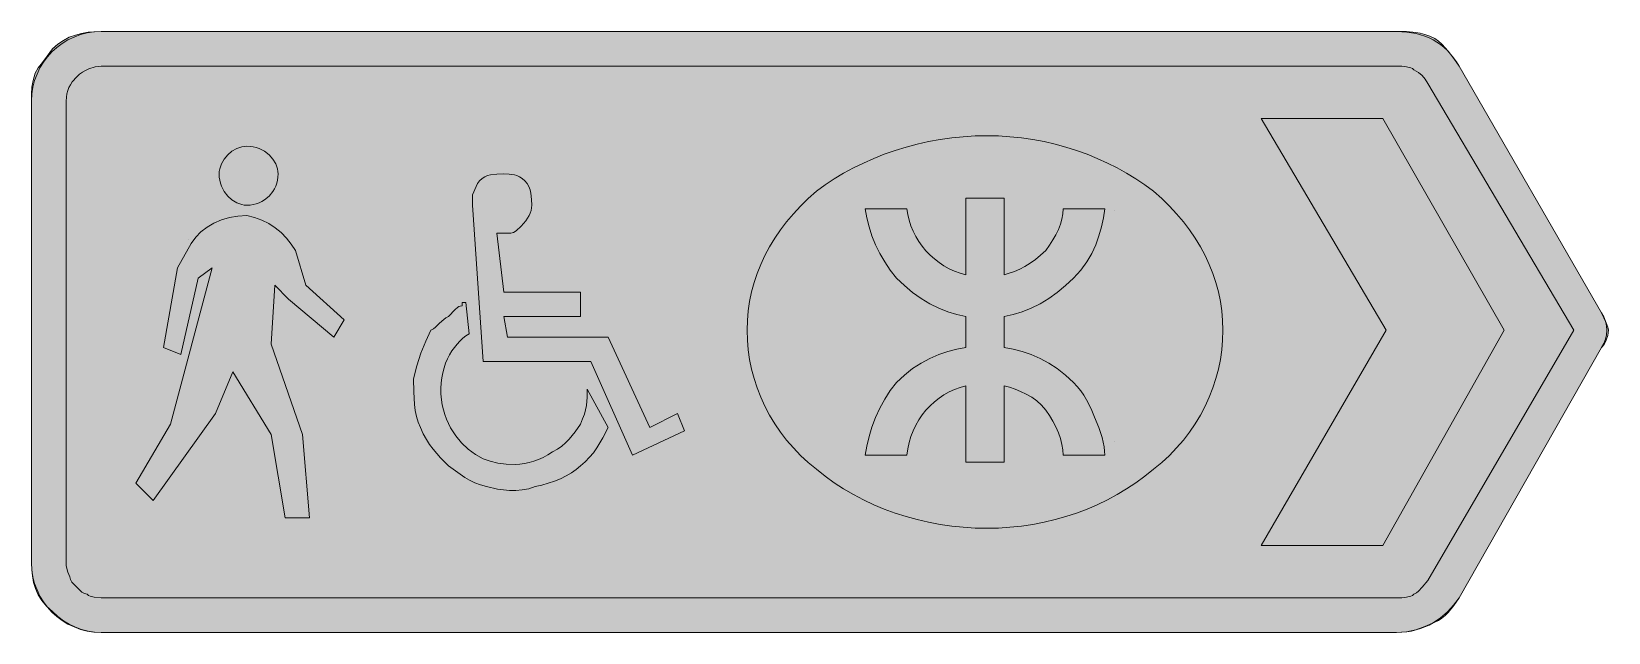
# Model space of a CAD drawing. Header units: metres. Extents: x 11 to 556, y 43 to 251.
import ezdxf

# ---------------------------------------------------------------- set-up
doc = ezdxf.new("R2010")
doc.units = ezdxf.units.M
for name, color, linetype, true_color in [('FILL_BLUE_0000FF', 7, 'Continuous', 0x0000ff), ('FILL_RED_FF0000', 7, 'Continuous', 0xff0000), ('FILL_WHITE_FFFFFF', 7, 'Continuous', 0xffffff), ('STROKE_BLUE_0000FF', 7, 'Continuous', 0x0000ff), ('STROKE_WHITE_FFFFFF', 7, 'Continuous', 0xffffff)]:
    doc.layers.add(name, color=color, linetype=linetype, true_color=true_color)

msp = doc.modelspace()

# ---------------------------------------------------------------- hatches: boundary and pattern name
at = {"layer": 'FILL_BLUE_0000FF', "true_color": 0x0000ff}
h = msp.add_hatch(color=7, dxfattribs=at)
h.dxf.hatch_style = 1
h.paths.add_polyline_path([(482.55, 238.56), (484.33, 238.54), (486, 238.41), (487.44, 238.05), (488.05, 237.76), (488.55, 237.36), (490.14, 236.44), (491.4, 235.41), (492.43, 234.15), (493.35, 232.56), (543.75, 147.36), (493.35, 60.96), (491.4, 58.56), (490.14, 57.25), (489.4, 56.66), (488.55, 56.16), (488.05, 55.76), (487.44, 55.47), (486, 55.11), (484.33, 54.98), (482.55, 54.96), (34.95, 54.96), (32.55, 55.11), (31.24, 55.47), (30.65, 55.76), (30.15, 56.16), (29.25, 56.37), (28.35, 56.91), (26.55, 58.56), (24.9, 60.36), (24.36, 61.26), (24.15, 62.16), (23.46, 63.75), (23.1, 65.01), (22.97, 66.04), (22.95, 66.96), (22.95, 226.56), (23.01, 227.86), (23.17, 229.05), (23.46, 230.17), (23.85, 231.21), (24.36, 232.2), (24.97, 233.14), (26.55, 234.96), (27.5, 235.8), (28.54, 236.53), (29.63, 237.15), (30.75, 237.66), (32.96, 238.33), (34, 238.5), (34.95, 238.56), (482.55, 238.56)])
at = {"layer": 'FILL_RED_FF0000', "true_color": 0xff0000}
h = msp.add_hatch(color=7, dxfattribs=at)
h.dxf.hatch_style = 1
h.paths.add_polyline_path([(336.9, 79.04), (332.86, 79.3), (328.84, 79.71), (324.84, 80.29), (320.88, 81.03), (316.97, 81.93), (313.1, 82.99), (309.3, 84.21), (305.57, 85.58), (301.91, 87.1), (298.35, 88.78), (294.88, 90.6), (291.52, 92.58), (288.27, 94.69), (285.14, 96.96), (282.15, 99.36), (279.31, 101.68), (276.64, 104.13), (274.14, 106.7), (271.82, 109.39), (269.67, 112.18), (267.7, 115.07), (265.91, 118.05), (264.3, 121.11), (262.87, 124.24), (261.63, 127.43), (260.57, 130.67), (259.71, 133.95), (259.03, 137.27), (258.54, 140.62), (258.25, 143.99), (258.15, 147.36), (258.25, 150.72), (258.54, 154.05), (259.03, 157.34), (259.71, 160.6), (260.57, 163.81), (261.63, 166.98), (262.87, 170.09), (264.3, 173.16), (265.91, 176.17), (267.7, 179.12), (269.67, 182), (271.82, 184.82), (274.14, 187.57), (276.64, 190.25), (279.31, 192.84), (282.15, 195.36), (285.14, 197.55), (288.27, 199.63), (291.52, 201.59), (294.88, 203.42), (298.35, 205.13), (301.91, 206.71), (305.57, 208.15), (309.3, 209.46), (313.1, 210.63), (316.97, 211.65), (320.88, 212.52), (324.84, 213.25), (328.84, 213.82), (332.86, 214.23), (336.9, 214.48), (340.95, 214.56), (344.99, 214.48), (348.99, 214.23), (352.95, 213.82), (356.87, 213.25), (360.74, 212.52), (364.55, 211.65), (368.31, 210.63), (372, 209.46), (375.62, 208.15), (379.16, 206.71), (382.63, 205.13), (386.01, 203.42), (389.29, 201.59), (392.48, 199.63), (395.57, 197.55), (398.55, 195.36), (401.39, 192.84), (404.06, 190.25), (406.56, 187.57), (408.88, 184.82), (411.03, 182), (413, 179.12), (414.79, 176.17), (416.4, 173.16), (417.83, 170.09), (419.07, 166.98), (420.13, 163.81), (420.99, 160.6), (421.67, 157.34), (422.16, 154.05), (422.45, 150.72), (422.55, 147.36), (422.45, 143.99), (422.16, 140.62), (421.67, 137.27), (420.99, 133.95), (420.13, 130.67), (419.07, 127.43), (417.83, 124.24), (416.4, 121.11), (414.79, 118.05), (413, 115.07), (411.03, 112.18), (408.88, 109.39), (406.56, 106.7), (404.06, 104.13), (401.39, 101.68), (398.55, 99.36), (395.57, 96.96), (392.48, 94.69), (389.29, 92.58), (386.01, 90.6), (382.63, 88.78), (379.16, 87.1), (375.62, 85.58), (372, 84.21), (368.31, 82.99), (364.55, 81.93), (360.74, 81.03), (356.87, 80.29), (352.95, 79.71), (348.99, 79.3), (344.99, 79.04), (340.95, 78.96), (336.9, 79.04)])
at = {"layer": 'FILL_WHITE_FFFFFF', "true_color": 0xffffff}
h = msp.add_hatch(color=7, dxfattribs=at)
h.dxf.hatch_style = 1
h.paths.add_polyline_path([(482.55, 250.56), (485.96, 250.52), (489.15, 250.26), (490.73, 249.97), (492.34, 249.55), (494, 248.95), (495.75, 248.16), (497.05, 247.21), (498.24, 246.15), (500.4, 243.81), (502.33, 241.24), (504.15, 238.56), (553.35, 153.36), (555, 149.91), (555.54, 148.47), (555.75, 147.36), (555.54, 145.58), (555, 143.91), (554.23, 142.47), (553.35, 141.36), (504.15, 54.96), (502.33, 52.3), (500.4, 49.86), (499.36, 48.8), (498.24, 47.87), (497.05, 47.12), (495.75, 46.56), (492.34, 44.98), (489.15, 43.86), (487.57, 43.47), (485.96, 43.18), (484.3, 43.02), (482.55, 42.96), (34.95, 42.96), (32.7, 43.07), (30.47, 43.41), (28.26, 43.97), (26.1, 44.76), (23.99, 45.77), (21.96, 47.01), (20, 48.47), (18.15, 50.16), (16.12, 52.01), (14.49, 53.97), (13.24, 56), (12.3, 58.11), (11.65, 60.27), (11.23, 62.48), (11.01, 64.71), (10.95, 66.96), (10.95, 226.56), (10.97, 229.07), (11.1, 231.36), (11.46, 233.65), (12.15, 236.16), (13.26, 237.98), (14.7, 239.91), (16.37, 242.07), (18.15, 244.56), (20, 246.2), (21.96, 247.52), (23.99, 248.57), (26.1, 249.36), (28.26, 249.93), (30.47, 250.3), (32.7, 250.5), (34.95, 250.56), (482.55, 250.56)])
h = msp.add_hatch(color=7, dxfattribs=at)
h.dxf.hatch_style = 1
h.paths.add_polyline_path([(477.75, 220.56), (519.75, 147.36), (477.75, 72.96), (435.75, 72.96), (478.95, 147.36), (435.75, 220.56), (477.75, 220.56)])
h = msp.add_hatch(color=7, dxfattribs=at)
h.dxf.hatch_style = 1
h.paths.add_polyline_path([(96.09, 200.25), (95.93, 199.17), (95.67, 198.14), (95.31, 197.14), (94.85, 196.2), (94.31, 195.31), (93, 193.71), (91.4, 192.4), (90.51, 191.86), (89.57, 191.4), (88.57, 191.04), (87.54, 190.78), (86.46, 190.62), (85.35, 190.56), (84.45, 190.62), (83.56, 190.78), (81.82, 191.4), (80.2, 192.4), (78.75, 193.71), (77.52, 195.31), (76.57, 197.14), (76.22, 198.14), (75.97, 199.17), (75.81, 200.25), (75.75, 201.36), (75.81, 202.26), (75.97, 203.15), (76.57, 204.88), (77.52, 206.51), (78.75, 207.96), (80.2, 209.19), (81.82, 210.13), (83.56, 210.74), (84.45, 210.9), (85.35, 210.96), (86.46, 210.9), (87.54, 210.74), (88.57, 210.49), (89.57, 210.13), (91.4, 209.19), (93, 207.96), (94.31, 206.51), (95.31, 204.88), (95.93, 203.15), (96.09, 202.26), (96.15, 201.36), (96.09, 200.25)])
h = msp.add_hatch(color=7, dxfattribs=at)
h.dxf.hatch_style = 1
h.paths.add_polyline_path([(166.95, 136.56), (163.35, 190.56), (163.35, 194.16), (164.55, 197.01), (165.04, 198.04), (165.75, 198.96), (166.65, 199.75), (167.57, 200.35), (168.51, 200.77), (169.5, 201.06), (171.66, 201.32), (174.15, 201.36), (175.95, 201.32), (177.75, 201.06), (178.65, 200.77), (179.55, 200.35), (180.45, 199.75), (181.35, 198.96), (182.14, 198.01), (182.74, 196.97), (183.16, 195.88), (183.45, 194.76), (183.71, 192.55), (183.75, 190.56), (183.69, 189.66), (183.52, 188.76), (183.24, 187.86), (182.85, 186.96), (181.72, 185.16), (180.15, 183.36), (178.35, 181.71), (177.45, 181.17), (176.55, 180.96), (171.75, 180.96), (174.15, 160.56), (200.55, 160.56), (200.55, 152.16), (174.15, 152.16), (175.35, 144.96), (210.15, 144.96), (224.55, 113.76), (234.15, 118.56), (236.55, 112.56), (218.55, 104.16), (204.15, 136.56), (166.95, 136.56)])
h = msp.add_hatch(color=7, dxfattribs=at)
h.dxf.hatch_style = 1
h.paths.add_polyline_path([(299.51, 107.36), (300.3, 110.63), (301.31, 113.93), (302.55, 117.21), (304.01, 120.44), (305.7, 123.57), (307.61, 126.55), (309.75, 129.36), (312.5, 131.89), (315.36, 134.1), (318.29, 136), (321.3, 137.61), (324.36, 138.93), (327.47, 139.99), (330.6, 140.8), (333.75, 141.36), (333.75, 152.16), (330.6, 152.78), (327.47, 153.72), (324.36, 154.97), (321.3, 156.51), (318.29, 158.34), (315.36, 160.43), (312.5, 162.77), (309.75, 165.36), (307.61, 168.11), (305.7, 170.97), (304.01, 173.9), (302.55, 176.91), (301.31, 179.97), (300.3, 183.08), (299.51, 186.21), (298.95, 189.36), (313.35, 189.36), (313.66, 187.35), (314.13, 185.38), (314.75, 183.45), (315.52, 181.58), (316.44, 179.77), (317.48, 178.03), (318.66, 176.38), (319.95, 174.81), (321.36, 173.34), (322.87, 171.98), (324.47, 170.74), (326.17, 169.62), (327.96, 168.63), (329.82, 167.79), (331.75, 167.09), (333.75, 166.56), (333.75, 192.96), (346.95, 192.96), (346.95, 166.56), (348.75, 167.07), (350.55, 167.7), (352.35, 168.48), (354.15, 169.41), (355.95, 170.51), (357.75, 171.79), (359.55, 173.27), (361.35, 174.96), (362.64, 176.76), (363.81, 178.56), (364.83, 180.36), (365.7, 182.16), (366.4, 183.96), (366.92, 185.76), (367.24, 187.56), (367.35, 189.36), (381.75, 189.36), (381.24, 186.21), (380.57, 183.08), (379.7, 179.97), (378.6, 176.91), (377.21, 173.9), (375.51, 170.97), (373.43, 168.11), (370.95, 165.36), (368.2, 162.77), (365.34, 160.43), (362.41, 158.34), (359.4, 156.51), (356.34, 154.97), (353.23, 153.72), (350.1, 152.78), (346.95, 152.16), (346.95, 141.36), (350.1, 140.8), (353.23, 139.99), (356.34, 138.93), (359.4, 137.61), (362.41, 136), (365.34, 134.1), (368.2, 131.89), (370.95, 129.36), (372.24, 127.96), (373.42, 126.47), (374.49, 124.93), (375.45, 123.36), (377.02, 120.25), (378.15, 117.36), (379.72, 113.78), (380.85, 110.31), (381.53, 107.07), (381.69, 105.56), (381.75, 104.16), (367.35, 104.16), (367.24, 106.01), (366.92, 107.95), (366.4, 109.94), (365.7, 111.96), (364.83, 113.98), (363.81, 115.97), (362.64, 117.91), (361.35, 119.76), (359.89, 121.45), (358.26, 122.93), (356.48, 124.21), (354.6, 125.31), (352.67, 126.24), (350.72, 127.02), (348.8, 127.65), (346.95, 128.16), (346.95, 101.76), (333.75, 101.76), (333.75, 128.16), (331.75, 127.63), (329.82, 126.93), (327.96, 126.08), (326.17, 125.08), (324.47, 123.95), (322.87, 122.68), (321.36, 121.28), (319.95, 119.76), (318.66, 118.13), (317.48, 116.39), (316.44, 114.56), (315.52, 112.63), (314.75, 110.63), (314.13, 108.54), (313.66, 106.38), (313.35, 104.16), (298.95, 104.16), (299.51, 107.36)])
h = msp.add_hatch(color=7, dxfattribs=at)
h.dxf.hatch_style = 1
h.paths.add_polyline_path([(67.66, 179.5), (69.49, 181.39), (71.59, 183.03), (73.95, 184.41), (76.53, 185.5), (79.31, 186.3), (82.26, 186.79), (85.35, 186.96), (87.99, 186.35), (90.51, 185.42), (92.88, 184.22), (95.1, 182.76), (97.15, 181.08), (99.02, 179.2), (100.69, 177.15), (102.15, 174.96), (105.75, 162.96), (118.95, 150.96), (115.35, 144.96), (99.75, 158.16), (94.95, 162.96), (93.75, 142.56), (104.55, 111.36), (106.95, 82.56), (98.55, 82.56), (93.75, 111.36), (80.55, 132.96), (74.55, 118.56), (52.95, 88.56), (46.95, 94.56), (58.95, 114.96), (73.35, 168.96), (68.55, 165.36), (62.55, 138.96), (56.55, 141.36), (61.35, 168.96), (66.15, 177.36), (67.66, 179.5)])
h = msp.add_hatch(color=7, dxfattribs=at)
h.dxf.hatch_style = 1
h.paths.add_polyline_path([(161.04, 145.43), (159.97, 144.59), (158.93, 143.64), (157.95, 142.6), (157.02, 141.45), (156.16, 140.21), (155.37, 138.88), (154.65, 137.46), (154.02, 135.96), (153.48, 134.37), (153.04, 132.71), (152.7, 130.97), (152.48, 129.17), (152.37, 127.29), (152.39, 125.36), (152.55, 123.36), (152.83, 121.59), (153.22, 119.87), (153.71, 118.22), (154.29, 116.63), (154.97, 115.1), (155.74, 113.64), (156.58, 112.24), (157.5, 110.91), (159.55, 108.47), (161.83, 106.32), (164.31, 104.48), (166.95, 102.96), (169.36, 102.13), (172.05, 101.48), (174.97, 101.08), (178.05, 101.01), (179.64, 101.12), (181.25, 101.33), (182.87, 101.66), (184.5, 102.12), (186.13, 102.7), (187.75, 103.44), (189.36, 104.32), (190.95, 105.36), (192.64, 106.31), (194.14, 107.37), (195.46, 108.5), (196.65, 109.71), (198.71, 112.28), (200.55, 114.96), (201.34, 116.71), (201.94, 118.35), (202.36, 119.92), (202.65, 121.41), (202.91, 124.24), (202.95, 126.96), (210.15, 113.76), (208.31, 110.18), (206.25, 106.71), (205.06, 105.05), (203.74, 103.47), (202.24, 101.96), (200.55, 100.56), (199.09, 99.27), (197.44, 98.08), (195.61, 97.02), (193.65, 96.06), (191.57, 95.22), (189.41, 94.48), (187.2, 93.87), (184.95, 93.36), (182.7, 92.62), (180.47, 92.18), (178.26, 91.99), (176.1, 92.01), (173.99, 92.2), (171.96, 92.52), (168.15, 93.36), (166.01, 93.92), (164.06, 94.65), (162.29, 95.53), (160.65, 96.51), (154.95, 100.56), (152.27, 103.3), (149.7, 106.26), (148.49, 107.9), (147.36, 109.67), (146.3, 111.62), (145.35, 113.76), (144.56, 115.61), (143.96, 117.57), (143.54, 119.6), (143.25, 121.71), (142.99, 126.08), (142.95, 130.56), (144.06, 135.04), (145.5, 139.41), (147.17, 143.55), (148.95, 147.36), (149.8, 147.86), (150.56, 148.45), (151.95, 149.76), (153.34, 151.07), (154.1, 151.66), (154.95, 152.16), (157.35, 154.56), (158.06, 155.25), (158.55, 155.61), (159.04, 155.74), (159.75, 155.76), (159.75, 156.96), (160.95, 156.96), (162.15, 146.16), (161.04, 145.43)])

# ---------------------------------------------------------------- linework, layer by layer
at = {"layer": 'FILL_BLUE_0000FF', "lineweight": 0, "true_color": 0x0000ff}
msp.add_lwpolyline([(482.55, 238.56), (484.33, 238.54), (486, 238.41), (487.44, 238.05), (488.05, 237.76), (488.55, 237.36), (490.14, 236.44), (491.4, 235.41), (492.43, 234.15), (493.35, 232.56), (543.75, 147.36), (493.35, 60.96), (491.4, 58.56), (490.14, 57.25), (489.4, 56.66), (488.55, 56.16), (488.05, 55.76), (487.44, 55.47), (486, 55.11), (484.33, 54.98), (482.55, 54.96), (34.95, 54.96), (32.55, 55.11), (31.24, 55.47), (30.65, 55.76), (30.15, 56.16), (29.25, 56.37), (28.35, 56.91), (26.55, 58.56), (24.9, 60.36), (24.36, 61.26), (24.15, 62.16), (23.46, 63.75), (23.1, 65.01), (22.97, 66.04), (22.95, 66.96), (22.95, 226.56), (23.01, 227.86), (23.17, 229.05), (23.46, 230.17), (23.85, 231.21), (24.36, 232.2), (24.97, 233.14), (26.55, 234.96), (27.5, 235.8), (28.54, 236.53), (29.63, 237.15), (30.75, 237.66), (32.96, 238.33), (34, 238.5), (34.95, 238.56)], close=True, dxfattribs=at)
at = {"layer": 'FILL_RED_FF0000', "lineweight": 0, "true_color": 0xff0000}
msp.add_lwpolyline([(336.9, 79.04), (332.86, 79.3), (328.84, 79.71), (324.84, 80.29), (320.88, 81.03), (316.97, 81.93), (313.1, 82.99), (309.3, 84.21), (305.57, 85.58), (301.91, 87.1), (298.35, 88.78), (294.88, 90.6), (291.52, 92.58), (288.27, 94.69), (285.14, 96.96), (282.15, 99.36), (279.31, 101.68), (276.64, 104.13), (274.14, 106.7), (271.82, 109.39), (269.67, 112.18), (267.7, 115.07), (265.91, 118.05), (264.3, 121.11), (262.87, 124.24), (261.63, 127.43), (260.57, 130.67), (259.71, 133.95), (259.03, 137.27), (258.54, 140.62), (258.25, 143.99), (258.15, 147.36), (258.25, 150.72), (258.54, 154.05), (259.03, 157.34), (259.71, 160.6), (260.57, 163.81), (261.63, 166.98), (262.87, 170.09), (264.3, 173.16), (265.91, 176.17), (267.7, 179.12), (269.67, 182), (271.82, 184.82), (274.14, 187.57), (276.64, 190.25), (279.31, 192.84), (282.15, 195.36), (285.14, 197.55), (288.27, 199.63), (291.52, 201.59), (294.88, 203.42), (298.35, 205.13), (301.91, 206.71), (305.57, 208.15), (309.3, 209.46), (313.1, 210.63), (316.97, 211.65), (320.88, 212.52), (324.84, 213.25), (328.84, 213.82), (332.86, 214.23), (336.9, 214.48), (340.95, 214.56), (344.99, 214.48), (348.99, 214.23), (352.95, 213.82), (356.87, 213.25), (360.74, 212.52), (364.55, 211.65), (368.31, 210.63), (372, 209.46), (375.62, 208.15), (379.16, 206.71), (382.63, 205.13), (386.01, 203.42), (389.29, 201.59), (392.48, 199.63), (395.57, 197.55), (398.55, 195.36), (401.39, 192.84), (404.06, 190.25), (406.56, 187.57), (408.88, 184.82), (411.03, 182), (413, 179.12), (414.79, 176.17), (416.4, 173.16), (417.83, 170.09), (419.07, 166.98), (420.13, 163.81), (420.99, 160.6), (421.67, 157.34), (422.16, 154.05), (422.45, 150.72), (422.55, 147.36), (422.45, 143.99), (422.16, 140.62), (421.67, 137.27), (420.99, 133.95), (420.13, 130.67), (419.07, 127.43), (417.83, 124.24), (416.4, 121.11), (414.79, 118.05), (413, 115.07), (411.03, 112.18), (408.88, 109.39), (406.56, 106.7), (404.06, 104.13), (401.39, 101.68), (398.55, 99.36), (395.57, 96.96), (392.48, 94.69), (389.29, 92.58), (386.01, 90.6), (382.63, 88.78), (379.16, 87.1), (375.62, 85.58), (372, 84.21), (368.31, 82.99), (364.55, 81.93), (360.74, 81.03), (356.87, 80.29), (352.95, 79.71), (348.99, 79.3), (344.99, 79.04), (340.95, 78.96)], close=True, dxfattribs=at)
at = {"layer": 'FILL_WHITE_FFFFFF', "lineweight": 0, "true_color": 0xffffff}
for points in [[(482.55, 250.56), (485.96, 250.52), (489.15, 250.26), (490.73, 249.97), (492.34, 249.55), (494, 248.95), (495.75, 248.16), (497.05, 247.21), (498.24, 246.15), (500.4, 243.81), (502.33, 241.24), (504.15, 238.56), (553.35, 153.36), (555, 149.91), (555.54, 148.47), (555.75, 147.36), (555.54, 145.58), (555, 143.91), (554.23, 142.47), (553.35, 141.36), (504.15, 54.96), (502.33, 52.3), (500.4, 49.86), (499.36, 48.8), (498.24, 47.87), (497.05, 47.12), (495.75, 46.56), (492.34, 44.98), (489.15, 43.86), (487.57, 43.47), (485.96, 43.18), (484.3, 43.02), (482.55, 42.96), (34.95, 42.96), (32.7, 43.07), (30.47, 43.41), (28.26, 43.97), (26.1, 44.76), (23.99, 45.77), (21.96, 47.01), (20, 48.47), (18.15, 50.16), (16.12, 52.01), (14.49, 53.97), (13.24, 56), (12.3, 58.11), (11.65, 60.27), (11.23, 62.48), (11.01, 64.71), (10.95, 66.96), (10.95, 226.56), (10.97, 229.07), (11.1, 231.36), (11.46, 233.65), (12.15, 236.16), (13.26, 237.98), (14.7, 239.91), (16.37, 242.07), (18.15, 244.56), (20, 246.2), (21.96, 247.52), (23.99, 248.57), (26.1, 249.36), (28.26, 249.93), (30.47, 250.3), (32.7, 250.5), (34.95, 250.56)], [(96.09, 200.25), (95.93, 199.17), (95.67, 198.14), (95.31, 197.14), (94.85, 196.2), (94.31, 195.31), (93, 193.71), (91.4, 192.4), (90.51, 191.86), (89.57, 191.4), (88.57, 191.04), (87.54, 190.78), (86.46, 190.62), (85.35, 190.56), (84.45, 190.62), (83.56, 190.78), (81.82, 191.4), (80.2, 192.4), (78.75, 193.71), (77.52, 195.31), (76.57, 197.14), (76.22, 198.14), (75.97, 199.17), (75.81, 200.25), (75.75, 201.36), (75.81, 202.26), (75.97, 203.15), (76.57, 204.88), (77.52, 206.51), (78.75, 207.96), (80.2, 209.19), (81.82, 210.13), (83.56, 210.74), (84.45, 210.9), (85.35, 210.96), (86.46, 210.9), (87.54, 210.74), (88.57, 210.49), (89.57, 210.13), (91.4, 209.19), (93, 207.96), (94.31, 206.51), (95.31, 204.88), (95.93, 203.15), (96.09, 202.26), (96.15, 201.36)], [(166.95, 136.56), (163.35, 190.56), (163.35, 194.16), (164.55, 197.01), (165.04, 198.04), (165.75, 198.96), (166.65, 199.75), (167.57, 200.35), (168.51, 200.77), (169.5, 201.06), (171.66, 201.32), (174.15, 201.36), (175.95, 201.32), (177.75, 201.06), (178.65, 200.77), (179.55, 200.35), (180.45, 199.75), (181.35, 198.96), (182.14, 198.01), (182.74, 196.97), (183.16, 195.88), (183.45, 194.76), (183.71, 192.55), (183.75, 190.56), (183.69, 189.66), (183.52, 188.76), (183.24, 187.86), (182.85, 186.96), (181.72, 185.16), (180.15, 183.36), (178.35, 181.71), (177.45, 181.17), (176.55, 180.96), (171.75, 180.96), (174.15, 160.56), (200.55, 160.56), (200.55, 152.16), (174.15, 152.16), (175.35, 144.96), (210.15, 144.96), (224.55, 113.76), (234.15, 118.56), (236.55, 112.56), (218.55, 104.16), (204.15, 136.56)], [(299.51, 107.36), (300.3, 110.63), (301.31, 113.93), (302.55, 117.21), (304.01, 120.44), (305.7, 123.57), (307.61, 126.55), (309.75, 129.36), (312.5, 131.89), (315.36, 134.1), (318.29, 136), (321.3, 137.61), (324.36, 138.93), (327.47, 139.99), (330.6, 140.8), (333.75, 141.36), (333.75, 152.16), (330.6, 152.78), (327.47, 153.72), (324.36, 154.97), (321.3, 156.51), (318.29, 158.34), (315.36, 160.43), (312.5, 162.77), (309.75, 165.36), (307.61, 168.11), (305.7, 170.97), (304.01, 173.9), (302.55, 176.91), (301.31, 179.97), (300.3, 183.08), (299.51, 186.21), (298.95, 189.36), (313.35, 189.36), (313.66, 187.35), (314.13, 185.38), (314.75, 183.45), (315.52, 181.58), (316.44, 179.77), (317.48, 178.03), (318.66, 176.38), (319.95, 174.81), (321.36, 173.34), (322.87, 171.98), (324.47, 170.74), (326.17, 169.62), (327.96, 168.63), (329.82, 167.79), (331.75, 167.09), (333.75, 166.56), (333.75, 192.96), (346.95, 192.96), (346.95, 166.56), (348.75, 167.07), (350.55, 167.7), (352.35, 168.48), (354.15, 169.41), (355.95, 170.51), (357.75, 171.79), (359.55, 173.27), (361.35, 174.96), (362.64, 176.76), (363.81, 178.56), (364.83, 180.36), (365.7, 182.16), (366.4, 183.96), (366.92, 185.76), (367.24, 187.56), (367.35, 189.36), (381.75, 189.36), (381.24, 186.21), (380.57, 183.08), (379.7, 179.97), (378.6, 176.91), (377.21, 173.9), (375.51, 170.97), (373.43, 168.11), (370.95, 165.36), (368.2, 162.77), (365.34, 160.43), (362.41, 158.34), (359.4, 156.51), (356.34, 154.97), (353.23, 153.72), (350.1, 152.78), (346.95, 152.16), (346.95, 141.36), (350.1, 140.8), (353.23, 139.99), (356.34, 138.93), (359.4, 137.61), (362.41, 136), (365.34, 134.1), (368.2, 131.89), (370.95, 129.36), (372.24, 127.96), (373.42, 126.47), (374.49, 124.93), (375.45, 123.36), (377.02, 120.25), (378.15, 117.36), (379.72, 113.78), (380.85, 110.31), (381.53, 107.07), (381.69, 105.56), (381.75, 104.16), (367.35, 104.16), (367.24, 106.01), (366.92, 107.95), (366.4, 109.94), (365.7, 111.96), (364.83, 113.98), (363.81, 115.97), (362.64, 117.91), (361.35, 119.76), (359.89, 121.45), (358.26, 122.93), (356.48, 124.21), (354.6, 125.31), (352.67, 126.24), (350.72, 127.02), (348.8, 127.65), (346.95, 128.16), (346.95, 101.76), (333.75, 101.76), (333.75, 128.16), (331.75, 127.63), (329.82, 126.93), (327.96, 126.08), (326.17, 125.08), (324.47, 123.95), (322.87, 122.68), (321.36, 121.28), (319.95, 119.76), (318.66, 118.13), (317.48, 116.39), (316.44, 114.56), (315.52, 112.63), (314.75, 110.63), (314.13, 108.54), (313.66, 106.38), (313.35, 104.16), (298.95, 104.16)], [(67.66, 179.5), (69.49, 181.39), (71.59, 183.03), (73.95, 184.41), (76.53, 185.5), (79.31, 186.3), (82.26, 186.79), (85.35, 186.96), (87.99, 186.35), (90.51, 185.42), (92.88, 184.22), (95.1, 182.76), (97.15, 181.08), (99.02, 179.2), (100.69, 177.15), (102.15, 174.96), (105.75, 162.96), (118.95, 150.96), (115.35, 144.96), (99.75, 158.16), (94.95, 162.96), (93.75, 142.56), (104.55, 111.36), (106.95, 82.56), (98.55, 82.56), (93.75, 111.36), (80.55, 132.96), (74.55, 118.56), (52.95, 88.56), (46.95, 94.56), (58.95, 114.96), (73.35, 168.96), (68.55, 165.36), (62.55, 138.96), (56.55, 141.36), (61.35, 168.96), (66.15, 177.36)], [(161.04, 145.43), (159.97, 144.59), (158.93, 143.64), (157.95, 142.6), (157.02, 141.45), (156.16, 140.21), (155.37, 138.88), (154.65, 137.46), (154.02, 135.96), (153.48, 134.37), (153.04, 132.71), (152.7, 130.97), (152.48, 129.17), (152.37, 127.29), (152.39, 125.36), (152.55, 123.36), (152.83, 121.59), (153.22, 119.87), (153.71, 118.22), (154.29, 116.63), (154.97, 115.1), (155.74, 113.64), (156.58, 112.24), (157.5, 110.91), (159.55, 108.47), (161.83, 106.32), (164.31, 104.48), (166.95, 102.96), (169.36, 102.13), (172.05, 101.48), (174.97, 101.08), (178.05, 101.01), (179.64, 101.12), (181.25, 101.33), (182.87, 101.66), (184.5, 102.12), (186.13, 102.7), (187.75, 103.44), (189.36, 104.32), (190.95, 105.36), (192.64, 106.31), (194.14, 107.37), (195.46, 108.5), (196.65, 109.71), (198.71, 112.28), (200.55, 114.96), (201.34, 116.71), (201.94, 118.35), (202.36, 119.92), (202.65, 121.41), (202.91, 124.24), (202.95, 126.96), (210.15, 113.76), (208.31, 110.18), (206.25, 106.71), (205.06, 105.05), (203.74, 103.47), (202.24, 101.96), (200.55, 100.56), (199.09, 99.27), (197.44, 98.08), (195.61, 97.02), (193.65, 96.06), (191.57, 95.22), (189.41, 94.48), (187.2, 93.87), (184.95, 93.36), (182.7, 92.62), (180.47, 92.18), (178.26, 91.99), (176.1, 92.01), (173.99, 92.2), (171.96, 92.52), (168.15, 93.36), (166.01, 93.92), (164.06, 94.65), (162.29, 95.53), (160.65, 96.51), (154.95, 100.56), (152.27, 103.3), (149.7, 106.26), (148.49, 107.9), (147.36, 109.67), (146.3, 111.62), (145.35, 113.76), (144.56, 115.61), (143.96, 117.57), (143.54, 119.6), (143.25, 121.71), (142.99, 126.08), (142.95, 130.56), (144.06, 135.04), (145.5, 139.41), (147.17, 143.55), (148.95, 147.36), (149.8, 147.86), (150.56, 148.45), (151.95, 149.76), (153.34, 151.07), (154.1, 151.66), (154.95, 152.16), (157.35, 154.56), (158.06, 155.25), (158.55, 155.61), (159.04, 155.74), (159.75, 155.76), (159.75, 156.96), (160.95, 156.96), (162.15, 146.16)]]:
    msp.add_lwpolyline(points, close=True, dxfattribs=at)
at = {"layer": 'FILL_WHITE_FFFFFF', "lineweight": 0, "true_color": 0x0000ff}
msp.add_lwpolyline([(477.75, 220.56), (519.75, 147.36), (477.75, 72.96), (435.75, 72.96), (478.95, 147.36), (435.75, 220.56)], close=True, dxfattribs=at)
at = {"layer": 'STROKE_BLUE_0000FF', "lineweight": 0, "true_color": 0x0000ff}
msp.add_lwpolyline([(504.15, 238.56), (553.35, 153.36), (554.14, 151.96), (554.7, 150.47), (555.04, 148.93), (555.15, 147.36), (555.04, 145.79), (554.7, 144.25), (554.14, 142.76), (553.35, 141.36), (504.15, 54.96), (502.24, 52.38), (500.1, 50.05), (497.74, 48), (495.15, 46.26), (493.77, 45.52), (492.34, 44.86), (490.85, 44.29), (489.3, 43.82), (487.7, 43.45), (486.04, 43.18), (484.32, 43.02), (482.55, 42.96), (34.95, 42.96), (32.51, 43.08), (30.13, 43.45), (27.83, 44.04), (25.63, 44.85), (23.53, 45.87), (21.56, 47.07), (19.71, 48.46), (18, 50.01), (16.45, 51.72), (15.06, 53.57), (13.86, 55.54), (12.84, 57.64), (12.03, 59.84), (11.44, 62.14), (11.07, 64.52), (10.95, 66.96), (10.95, 226.56), (11.07, 229), (11.44, 231.38), (12.03, 233.68), (12.84, 235.88), (13.86, 237.98), (15.06, 239.95), (16.45, 241.8), (18, 243.51), (19.71, 245.06), (21.56, 246.45), (23.53, 247.65), (25.63, 248.67), (27.83, 249.48), (30.13, 250.07), (32.51, 250.44), (34.95, 250.56), (482.55, 250.56), (486.04, 250.39), (489.3, 249.87), (490.85, 249.47), (492.34, 248.98), (493.77, 248.39), (495.15, 247.71), (496.47, 246.93), (497.74, 246.05), (498.95, 245.07), (500.1, 243.98), (501.2, 242.79), (502.24, 241.49), (503.22, 240.08), (504.15, 238.56)], dxfattribs=at)
at = {"layer": 'STROKE_WHITE_FFFFFF', "lineweight": 0, "true_color": 0xffffff}
for points in [[(385.15, 188.8), (385.15, 188.8)], [(65.15, 178.8), (65.15, 178.8)], [(385.15, 108.8), (385.15, 108.8)]]:
    msp.add_lwpolyline(points, dxfattribs=at)

doc.saveas('drawing.dxf')
